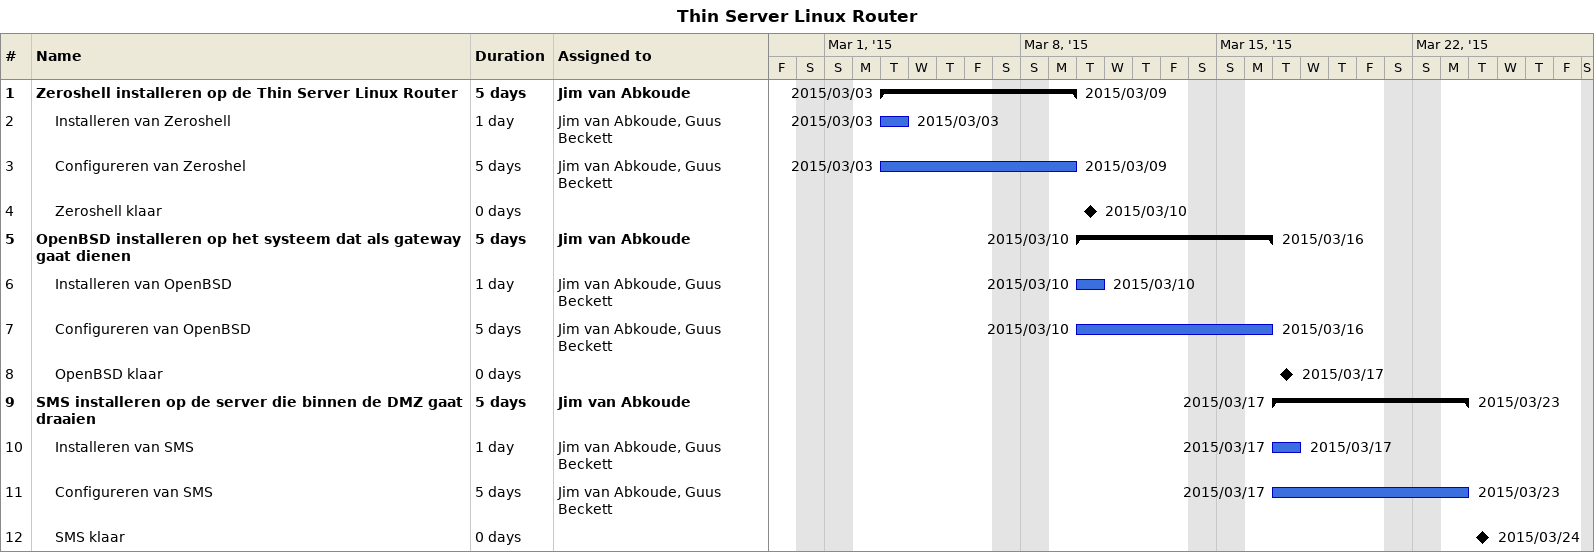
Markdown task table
Thin Server Linux Router

| ID | Level | Task | Duration | Start | Finish | Resources |
|---|---|---|---|---|---|---|
| 1 | 1 | **Zeroshell installeren op de Thin Server Linux Router** | 5d | 2015-03-03 | 2015-03-09 | Jim van Abkoude |
| 2 | 2 | Installeren van Zeroshell | 1d | 2015-03-03 | 2015-03-03 | Jim van Abkoude, Guus Beckett |
| 3 | 2 | Configureren van Zeroshel | 5d | 2015-03-03 | 2015-03-09 | Jim van Abkoude, Guus Beckett |
| 4 | 2 | Zeroshell klaar | 0d | 2015-03-10 | 2015-03-10 |  |
| 5 | 1 | **OpenBSD installeren op het systeem dat als gateway gaat dienen** | 5d | 2015-03-10 | 2015-03-16 | Jim van Abkoude |
| 6 | 2 | Installeren van OpenBSD | 1d | 2015-03-10 | 2015-03-10 | Jim van Abkoude, Guus Beckett |
| 7 | 2 | Configureren van OpenBSD | 5d | 2015-03-10 | 2015-03-16 | Jim van Abkoude, Guus Beckett |
| 8 | 2 | OpenBSD klaar | 0d | 2015-03-17 | 2015-03-17 |  |
| 9 | 1 | **SMS installeren op de server die binnen de DMZ gaat draaien** | 5d | 2015-03-17 | 2015-03-23 | Jim van Abkoude |
| 10 | 2 | Installeren van SMS | 1d | 2015-03-17 | 2015-03-17 | Jim van Abkoude, Guus Beckett |
| 11 | 2 | Configureren van SMS | 5d | 2015-03-17 | 2015-03-23 | Jim van Abkoude, Guus Beckett |
| 12 | 2 | SMS klaar | 0d | 2015-03-24 | 2015-03-24 |  |
